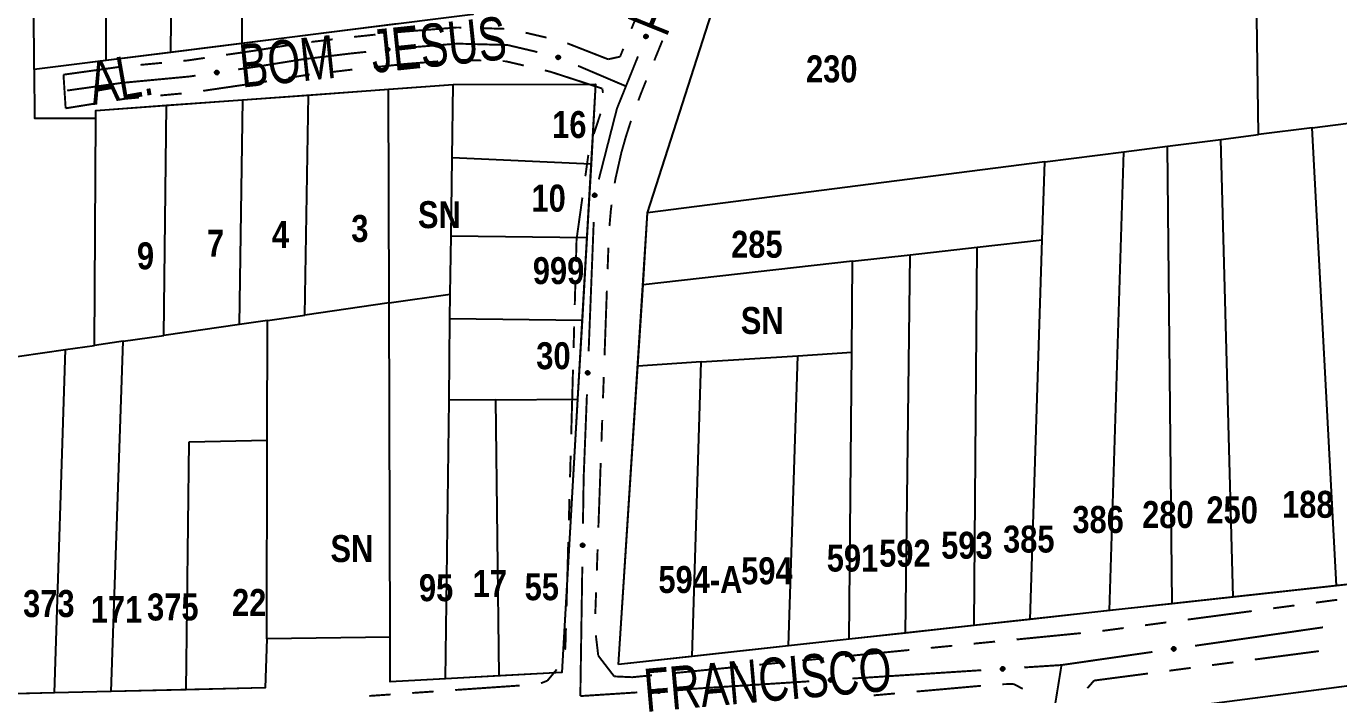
# Model space of a CAD drawing. Extents: x 203591 to 208218, y 4854879 to 4857795.
# Drawn here: x 205036.3 to 205158.1, y 4855700.9 to 4855762.9 of the extents above; entities that cross this region are included whole.
import ezdxf
from ezdxf.enums import TextEntityAlignment as Align

# ---------------------------------------------------------------- set-up
doc = ezdxf.new("R2010")
doc.units = 0
doc.header["$LTSCALE"] = 1.5
doc.header["$MEASUREMENT"] = 0
doc.linetypes.add('PHANTOMX2', pattern=[5, 2.5, -0.5, 0.5, -0.5, 0.5, -0.5])
for name, color, linetype in [('CD-MALHA-LOTES', 40, 'CONTINUOUS'), ('RU-QUADRAS', 210, 'CONTINUOUS'), ('SV-EIXO-RUA-N-PAV', 6, 'CONTINUOUS'), ('SV-RUA-NAO-PAV-S-GUIA-C-GUIA', 7, 'PHANTOMX2'), ('SV-TXT-RUA-N-PAV-S-GUIA-C-GUIA', 7, 'CONTINUOUS'), ('Th_NmrPorta', 7, 'CONTINUOUS')]:
    doc.layers.add(name, color=color, linetype=linetype)
doc.styles.add('ARIAL', font='ARIAL.TTF')
doc.styles.get("Standard").update_dxf_attribs({"font": 'swisscbo.ttf'})

msp = doc.modelspace()

# ---------------------------------------------------------------- linework, layer by layer
at = {"layer": 'CD-MALHA-LOTES', "linetype": 'Continuous', "flags": 128}
for points in [[(205049.71, 4855760.5), (205049.95, 4855784.96)], [(205056.32, 4855761.33), (205056.44, 4855785.28)], [(205043.7, 4855759.75), (205043.78, 4855784.09)], [(205037.03, 4855758.91), (205036.94, 4855776.4)], [(205093.97, 4855745.62), (205101.26, 4855768.38)], [(205150.67, 4855752.87), (205150.49, 4855765.92)], [(205070.73, 4855763.14), (205056.32, 4855761.33)], [(205056.32, 4855761.33), (205049.71, 4855760.5)], [(205043.7, 4855759.75), (205037.03, 4855758.91)], [(205049.71, 4855760.5), (205043.7, 4855759.75)], [(205037.03, 4855758.91), (205037.05, 4855754.41)], [(205062.5, 4855756.54), (205069.91, 4855757.08)], [(205069.91, 4855757.08), (205075.9, 4855757.51)], [(205069.97, 4855737.25), (205069.91, 4855757.08)], [(205075.81, 4855750.71), (205075.9, 4855757.51)], [(205075.9, 4855757.51), (205089.14, 4855757.54)], [(205089.14, 4855757.54), (205088.72, 4855750.13)], [(205049.3, 4855755.59), (205056.39, 4855756.1)], [(205056.09, 4855735.26), (205056.39, 4855756.1)], [(205056.39, 4855756.1), (205062.5, 4855756.54)], [(205062.13, 4855736.12), (205062.5, 4855756.54)], [(205042.74, 4855755.11), (205049.3, 4855755.59)], [(205042.74, 4855754.41), (205042.74, 4855755.11)], [(205049.04, 4855734.24), (205049.3, 4855755.59)], [(205155.66, 4855753.51), (205165.54, 4855754.77)], [(205037.05, 4855754.41), (205042.74, 4855754.41)], [(205042.61, 4855733.32), (205042.74, 4855754.41)], [(205155.66, 4855753.51), (205150.67, 4855752.87)], [(205157.91, 4855711.02), (205155.66, 4855753.51)], [(205142.23, 4855751.79), (205147.18, 4855752.42)], [(205147.18, 4855752.42), (205150.67, 4855752.87)], [(205148.33, 4855709.97), (205147.18, 4855752.42)], [(205130.83, 4855750.33), (205138.18, 4855751.27)], [(205136.85, 4855708.71), (205138.18, 4855751.27)], [(205138.18, 4855751.27), (205142.23, 4855751.79)], [(205142.67, 4855709.35), (205142.23, 4855751.79)], [(205075.72, 4855743.45), (205075.81, 4855750.71)], [(205088.72, 4855750.13), (205075.81, 4855750.71)], [(205088.72, 4855750.13), (205088.32, 4855743.28)], [(205130.83, 4855750.33), (205093.97, 4855745.62)], [(205130.6, 4855743.1), (205130.83, 4855750.33)], [(205093.54, 4855738.93), (205093.97, 4855745.62)], [(205075.65, 4855738.07), (205075.72, 4855743.45)], [(205088.32, 4855743.28), (205075.72, 4855743.45)], [(205088.32, 4855743.28), (205087.88, 4855735.61)], [(205118.33, 4855741.72), (205124.56, 4855742.42)], [(205124.29, 4855707.33), (205124.56, 4855742.42)], [(205124.56, 4855742.42), (205130.6, 4855743.1)], [(205129.49, 4855707.9), (205130.6, 4855743.1)], [(205112.99, 4855741.12), (205093.54, 4855738.93)], [(205112.91, 4855732.68), (205112.99, 4855741.12)], [(205112.99, 4855741.12), (205118.33, 4855741.72)], [(205117.9, 4855706.63), (205118.33, 4855741.72)], [(205093.05, 4855731.4), (205093.54, 4855738.93)], [(205069.97, 4855737.25), (205075.65, 4855738.07)], [(205075.62, 4855735.77), (205075.65, 4855738.07)], [(205069.97, 4855737.25), (205062.13, 4855736.12)], [(205070.07, 4855706.24), (205069.97, 4855737.25)], [(205056.09, 4855735.26), (205049.04, 4855734.24)], [(205058.68, 4855735.63), (205056.09, 4855735.26)], [(205058.66, 4855724.52), (205058.68, 4855735.63)], [(205058.68, 4855735.63), (205062.13, 4855736.12)], [(205075.53, 4855728.22), (205075.62, 4855735.77)], [(205087.88, 4855735.61), (205075.62, 4855735.77)], [(205087.88, 4855735.61), (205087.46, 4855728.34)], [(205045.29, 4855733.7), (205049.04, 4855734.24)], [(205033.5, 4855732.01), (205039.92, 4855732.93)], [(205038.91, 4855701.08), (205039.92, 4855732.93)], [(205039.92, 4855732.93), (205042.61, 4855733.32)], [(205045.29, 4855733.7), (205042.61, 4855733.32)], [(205044.18, 4855701.2), (205045.29, 4855733.7)], [(205107.91, 4855732.35), (205112.91, 4855732.68)], [(205112.68, 4855706.06), (205112.91, 4855732.68)], [(205091.27, 4855703.71), (205093.05, 4855731.4)], [(205098.93, 4855731.78), (205093.05, 4855731.4)], [(205098.09, 4855704.46), (205098.93, 4855731.78)], [(205098.93, 4855731.78), (205107.91, 4855732.35)], [(205107.04, 4855705.44), (205107.91, 4855732.35)], [(205075.2, 4855702.38), (205075.53, 4855728.22)], [(205079.89, 4855728.27), (205075.53, 4855728.22)], [(205079.89, 4855728.27), (205087.46, 4855728.34)], [(205080.19, 4855702.65), (205079.89, 4855728.27)], [(205087.46, 4855728.34), (205086.01, 4855702.96)], [(205051.13, 4855701.37), (205051.42, 4855724.38)], [(205051.42, 4855724.38), (205058.66, 4855724.52)], [(205058.61, 4855706.09), (205058.66, 4855724.52)], [(205167.88, 4855712.11), (205157.91, 4855711.02)], [(205157.91, 4855711.02), (205148.33, 4855709.97)], [(205142.67, 4855709.35), (205136.85, 4855708.71)], [(205148.33, 4855709.97), (205142.67, 4855709.35)], [(205136.85, 4855708.71), (205129.49, 4855707.9)], [(205124.29, 4855707.33), (205117.9, 4855706.63)], [(205129.49, 4855707.9), (205124.29, 4855707.33)], [(205058.61, 4855706.09), (205058.47, 4855701.54)], [(205070.07, 4855706.24), (205058.61, 4855706.09)], [(205070.07, 4855702.11), (205070.07, 4855706.24)], [(205112.68, 4855706.06), (205107.04, 4855705.44)], [(205117.9, 4855706.63), (205112.68, 4855706.06)], [(205107.04, 4855705.44), (205098.09, 4855704.46)], [(205098.09, 4855704.46), (205091.27, 4855703.71)], [(205075.2, 4855702.38), (205070.07, 4855702.11)], [(205080.19, 4855702.65), (205075.2, 4855702.38)], [(205086.01, 4855702.96), (205080.19, 4855702.65)], [(205150.36, 4855700.63), (205161.45, 4855702.07)], [(205038.91, 4855701.08), (205033.06, 4855700.94)], [(205044.18, 4855701.2), (205038.91, 4855701.08)], [(205051.13, 4855701.37), (205044.18, 4855701.2)], [(205058.47, 4855701.54), (205051.13, 4855701.37)]]:
    msp.add_lwpolyline(points, dxfattribs=at)
at = {"layer": 'RU-QUADRAS', "color": 6, "linetype": 'Continuous'}
msp.add_lwpolyline([(205091.27, 4855703.71), (205093.97, 4855745.62), (205101.26, 4855768.38), (205126.9, 4855836.08), (205130.52, 4855852.01), (205131.96, 4855852.01), (205141.81, 4855921.17), (205179.18, 4855927.69), (205187, 4855856), (205186.56, 4855792.35), (205188.16, 4855757.66), (205191.05, 4855757.95), (205194.1, 4855722.1), (205192.36, 4855718.19), (205167.74, 4855715.73), (205167.88, 4855712.11)], close=True, dxfattribs=at)
msp.add_lwpolyline([(204872.91, 4855781.96), (205036.91, 4855798.77), (205036.91, 4855802.3), (205110.06, 4855807.85), (205093.69, 4855765.01), (205077.75, 4855765.3), (205077.75, 4855764.02), (205037.03, 4855758.91), (205037.05, 4855754.41), (205042.74, 4855754.41), (205042.74, 4855755.11), (205075.9, 4855757.51), (205089.14, 4855757.54), (205086.01, 4855702.96), (205070.07, 4855702.11), (205070.07, 4855706.24), (205058.61, 4855706.09), (205058.47, 4855701.54), (205003.68, 4855700.26), (205003.53, 4855702.96), (204927.62, 4855701.12)], dxfattribs=at)
msp.add_lwpolyline([(205069.45, 4855695.5), (205129.66, 4855699.2), (205145.15, 4855541.91), (205151.28, 4855543.1), (205135.64, 4855696.92), (205141.82, 4855699.51), (205193.23, 4855706.21), (205195.67, 4855689.68), (205197.63, 4855689.94), (205240.81, 4855510.03), (205206.49, 4855502.91, 0.0110391911), (205097.95, 4855484.24)], format="xyb", close=True, dxfattribs=at)
at = {"layer": 'SV-EIXO-RUA-N-PAV', "flags": 128}
for points in [[(205093.66111, 4855761.882017), (205093.641344, 4855761.926753), (205093.633503, 4855761.969244), (205093.637164, 4855762.006565), (205093.648998, 4855762.038702), (205093.664808, 4855762.070215), (205093.687758, 4855762.09847), (205093.720176, 4855762.124188), (205093.764913, 4855762.144332), (205093.808969, 4855762.149503), (205093.84575, 4855762.147872), (205093.879971, 4855762.137461), (205093.910327, 4855762.121589), (205093.938889, 4855762.09678), (205093.964631, 4855762.063672), (205093.983797, 4855762.018197), (205093.991198, 4855761.976488), (205093.986709, 4855761.940482), (205093.976025, 4855761.906146), (205093.959499, 4855761.874166), (205093.936811, 4855761.84656), (205093.90343, 4855761.820702), (205093.858296, 4855761.80238), (205093.81678, 4855761.794523), (205093.780721, 4855761.798505), (205093.747153, 4855761.809785), (205093.715352, 4855761.825258), (205093.685989, 4855761.847145), (205093.66111, 4855761.882017)], [(205069.676464, 4855760.849959), (205069.7067, 4855760.888402), (205069.740546, 4855760.915259), (205069.775224, 4855760.929534), (205069.809156, 4855760.934158), (205069.844404, 4855760.934979), (205069.880123, 4855760.927966), (205069.918043, 4855760.911401), (205069.95682, 4855760.881341), (205069.982053, 4855760.84486), (205069.997867, 4855760.811612), (205070.004726, 4855760.776507), (205070.00495, 4855760.742252), (205069.996438, 4855760.70539), (205069.979276, 4855760.667125), (205069.948106, 4855760.628866), (205069.914743, 4855760.602763), (205069.880839, 4855760.589837), (205069.845503, 4855760.583165), (205069.809508, 4855760.582758), (205069.774485, 4855760.589844), (205069.73599, 4855760.607193), (205069.698635, 4855760.638458), (205069.672221, 4855760.671436), (205069.658822, 4855760.70515), (205069.653037, 4855760.740087), (205069.651783, 4855760.775429), (205069.657338, 4855760.811629), (205069.676464, 4855760.849959)], [(205085.575909, 4855760.19454), (205085.621015, 4855760.213447), (205085.663647, 4855760.220473), (205085.700892, 4855760.216098), (205085.732796, 4855760.203651), (205085.764001, 4855760.18724), (205085.791812, 4855760.163754), (205085.816904, 4855760.13085), (205085.836188, 4855760.085735), (205085.840515, 4855760.041589), (205085.83818, 4855760.004845), (205085.827116, 4855759.97083), (205085.810666, 4855759.940784), (205085.785314, 4855759.912702), (205085.75172, 4855759.887598), (205085.705887, 4855759.869306), (205085.664043, 4855759.862705), (205085.62813, 4855759.867882), (205085.594004, 4855759.879221), (205085.562347, 4855759.896357), (205085.53518, 4855759.919569), (205085.509966, 4855759.953438), (205085.492511, 4855759.998916), (205085.48545, 4855760.040574), (205085.490122, 4855760.076551), (205085.502042, 4855760.109896), (205085.518121, 4855760.141395), (205085.540566, 4855760.170334), (205085.575909, 4855760.19454)], [(205053.817704, 4855758.72095), (205053.846352, 4855758.76059), (205053.879079, 4855758.7888), (205053.913148, 4855758.804473), (205053.946864, 4855758.810472), (205053.982049, 4855758.812724), (205054.018024, 4855758.807169), (205054.056586, 4855758.792159), (205054.096552, 4855758.7637), (205054.123247, 4855758.728274), (205054.140399, 4855758.695696), (205054.148679, 4855758.660898), (205054.150295, 4855758.626681), (205054.143288, 4855758.589504), (205054.127695, 4855758.550573), (205054.098106, 4855758.511078), (205054.065831, 4855758.483642), (205054.03248, 4855758.469348), (205053.997445, 4855758.461245), (205053.961496, 4855758.459376), (205053.926214, 4855758.465033), (205053.887045, 4855758.480804), (205053.848451, 4855758.510525), (205053.820719, 4855758.542403), (205053.805961, 4855758.575544), (205053.79876, 4855758.610216), (205053.796072, 4855758.645479), (205053.800151, 4855758.681874), (205053.817704, 4855758.72095)], [(205088.917702, 4855747.138138), (205088.892191, 4855747.179865), (205088.878798, 4855747.220945), (205088.877489, 4855747.258423), (205088.884968, 4855747.291842), (205088.89647, 4855747.32517), (205088.915479, 4855747.356213), (205088.94421, 4855747.385994), (205088.985889, 4855747.411879), (205089.028873, 4855747.422833), (205089.065547, 4855747.426083), (205089.100844, 4855747.420291), (205089.133033, 4855747.408575), (205089.164626, 4855747.387762), (205089.194522, 4855747.358351), (205089.219536, 4855747.315812), (205089.23239, 4855747.275448), (205089.232704, 4855747.239165), (205089.226657, 4855747.203717), (205089.214506, 4855747.169832), (205089.19567, 4855747.139467), (205089.166004, 4855747.10942), (205089.123691, 4855747.085287), (205089.083579, 4855747.072007), (205089.04731, 4855747.071184), (205089.012545, 4855747.077923), (205088.978977, 4855747.089053), (205088.946976, 4855747.106863), (205088.917702, 4855747.138138)], [(205088.295739, 4855730.630891), (205088.262036, 4855730.666333), (205088.240319, 4855730.703686), (205088.231172, 4855730.740054), (205088.231469, 4855730.774299), (205088.235719, 4855730.809299), (205088.247788, 4855730.843641), (205088.269628, 4855730.878789), (205088.304944, 4855730.912847), (205088.344671, 4855730.93258), (205088.379846, 4855730.943455), (205088.415572, 4855730.945201), (205088.449504, 4855730.940503), (205088.484762, 4855730.926786), (205088.520165, 4855730.904306), (205088.553552, 4855730.867965), (205088.574592, 4855730.831199), (205088.582516, 4855730.79579), (205088.584044, 4855730.759862), (205088.579277, 4855730.724182), (205088.567234, 4855730.690539), (205088.544537, 4855730.654935), (205088.508231, 4855730.622457), (205088.471801, 4855730.601053), (205088.436513, 4855730.592635), (205088.401108, 4855730.591927), (205088.365951, 4855730.595762), (205088.330925, 4855730.606458), (205088.295739, 4855730.630891)], [(205087.821507, 4855714.636385), (205087.786961, 4855714.671006), (205087.764351, 4855714.707826), (205087.754331, 4855714.743963), (205087.753804, 4855714.778205), (205087.75721, 4855714.813297), (205087.76845, 4855714.84792), (205087.789437, 4855714.883583), (205087.823924, 4855714.918481), (205087.863165, 4855714.939164), (205087.898068, 4855714.950883), (205087.933742, 4855714.953488), (205087.967776, 4855714.949608), (205088.003354, 4855714.936743), (205088.039288, 4855714.915122), (205088.07354, 4855714.879595), (205088.095459, 4855714.843346), (205088.104232, 4855714.808138), (205088.106624, 4855714.772257), (205088.102718, 4855714.736473), (205088.091488, 4855714.70255), (205088.069654, 4855714.666409), (205088.034141, 4855714.633068), (205087.998236, 4855714.610793), (205087.963161, 4855714.601528), (205087.927783, 4855714.599968), (205087.892544, 4855714.602956), (205087.857271, 4855714.612806), (205087.821507, 4855714.636385)], [(205142.652663, 4855705.25049), (205142.681401, 4855705.290065), (205142.714192, 4855705.318201), (205142.748296, 4855705.333796), (205142.782026, 4855705.339719), (205142.817216, 4855705.341892), (205142.853178, 4855705.336255), (205142.891706, 4855705.321157), (205142.931607, 4855705.292607), (205142.958222, 4855705.257121), (205142.9753, 4855705.224504), (205142.983501, 4855705.189688), (205142.985039, 4855705.155467), (205142.977948, 4855705.118306), (205142.962267, 4855705.079411), (205142.932588, 4855705.039983), (205142.900251, 4855705.01262), (205142.866868, 4855704.998402), (205142.831814, 4855704.990379), (205142.795862, 4855704.988591), (205142.760593, 4855704.994328), (205142.72146, 4855705.010187), (205142.682933, 4855705.039996), (205142.655273, 4855705.071936), (205142.64059, 4855705.105111), (205142.633468, 4855705.1398), (205142.63086, 4855705.175068), (205142.635021, 4855705.211454), (205142.652663, 4855705.25049)], [(205126.779146, 4855703.408563), (205126.810909, 4855703.445754), (205126.845812, 4855703.471222), (205126.881038, 4855703.484085), (205126.915129, 4855703.487335), (205126.950381, 4855703.486732), (205126.985788, 4855703.478283), (205127.023009, 4855703.4602), (205127.06054, 4855703.428599), (205127.08428, 4855703.391129), (205127.098738, 4855703.357269), (205127.104174, 4855703.321916), (205127.103014, 4855703.28768), (205127.093021, 4855703.251191), (205127.074328, 4855703.213651), (205127.041639, 4855703.176681), (205127.007249, 4855703.151947), (205126.97285, 4855703.1404), (205126.937274, 4855703.13516), (205126.901292, 4855703.136207), (205126.866584, 4855703.144702), (205126.82882, 4855703.163591), (205126.792758, 4855703.196339), (205126.767698, 4855703.230357), (205126.755671, 4855703.264584), (205126.751301, 4855703.299726), (205126.751476, 4855703.33509), (205126.758487, 4855703.371036), (205126.779146, 4855703.408563)], [(205110.812296, 4855702.379135), (205110.844059, 4855702.416326), (205110.878963, 4855702.441794), (205110.914188, 4855702.454657), (205110.94828, 4855702.457907), (205110.983532, 4855702.457304), (205111.018939, 4855702.448855), (205111.056159, 4855702.430772), (205111.09369, 4855702.399171), (205111.11743, 4855702.361701), (205111.131889, 4855702.327841), (205111.137325, 4855702.292487), (205111.136165, 4855702.258252), (205111.126172, 4855702.221763), (205111.107478, 4855702.184223), (205111.074789, 4855702.147253), (205111.040399, 4855702.122519), (205111.006001, 4855702.110972), (205110.970425, 4855702.105732), (205110.934443, 4855702.106779), (205110.899734, 4855702.115274), (205110.861971, 4855702.134163), (205110.825909, 4855702.166911), (205110.800848, 4855702.200929), (205110.788821, 4855702.235156), (205110.784451, 4855702.270298), (205110.784626, 4855702.305662), (205110.791638, 4855702.341608), (205110.812296, 4855702.379135)], [(205094.845447, 4855701.349707), (205094.87721, 4855701.386898), (205094.912114, 4855701.412366), (205094.947339, 4855701.425229), (205094.981431, 4855701.428479), (205095.016682, 4855701.427876), (205095.052089, 4855701.419427), (205095.08931, 4855701.401344), (205095.126841, 4855701.369743), (205095.150581, 4855701.332273), (205095.165039, 4855701.298413), (205095.170475, 4855701.263059), (205095.169316, 4855701.228824), (205095.159323, 4855701.192335), (205095.140629, 4855701.154795), (205095.10794, 4855701.117825), (205095.07355, 4855701.093091), (205095.039152, 4855701.081544), (205095.003575, 4855701.076304), (205094.967593, 4855701.077351), (205094.932885, 4855701.085846), (205094.895121, 4855701.104735), (205094.85906, 4855701.137483), (205094.833999, 4855701.171501), (205094.821972, 4855701.205728), (205094.817602, 4855701.24087), (205094.817777, 4855701.276234), (205094.824789, 4855701.31218), (205094.845447, 4855701.349707)]]:
    msp.add_lwpolyline(points, close=True, dxfattribs=at)
for points in [[(205093.633503, 4855761.969244), (205093.664808, 4855762.070215)], [(205093.63677, 4855761.950956), (205093.673886, 4855762.075764)], [(205093.641344, 4855761.926753), (205093.687758, 4855762.09847)], [(205093.651333, 4855761.906823), (205093.701591, 4855762.104313)], [(205093.66111, 4855761.882017), (205093.720176, 4855762.124188)], [(205093.675532, 4855761.864688), (205093.742971, 4855762.130288)], [(205093.685989, 4855761.847145), (205093.764913, 4855762.144332)], [(205093.702572, 4855761.840535), (205093.784817, 4855762.142831)], [(205093.715352, 4855761.825258), (205093.808969, 4855762.149503)], [(205093.731654, 4855761.821444), (205093.823844, 4855762.144741)], [(205093.747153, 4855761.809785), (205093.84575, 4855762.147872)], [(205093.765309, 4855761.806393), (205093.864626, 4855762.140058)], [(205093.780721, 4855761.798505), (205093.879971, 4855762.137461)], [(205093.800762, 4855761.799445), (205093.894485, 4855762.126539)], [(205093.81678, 4855761.794523), (205093.910327, 4855762.121589)], [(205093.839279, 4855761.800089), (205093.923811, 4855762.104406)], [(205093.858296, 4855761.80238), (205093.938889, 4855762.09678)], [(205093.880881, 4855761.815674), (205093.951095, 4855762.077211)], [(205093.90343, 4855761.820702), (205093.964631, 4855762.063672)], [(205093.919975, 4855761.839628), (205093.971742, 4855762.033567)], [(205093.936811, 4855761.84656), (205093.983797, 4855762.018197)], [(205093.949189, 4855761.864626), (205093.98555, 4855761.99121)], [(205093.959499, 4855761.874166), (205093.991198, 4855761.976488)], [(205069.651783, 4855760.775429), (205069.982053, 4855760.84486)], [(205069.653037, 4855760.740087), (205069.997867, 4855760.811612)], [(205069.656062, 4855760.759244), (205069.984826, 4855760.829489)], [(205069.657338, 4855760.811629), (205069.95682, 4855760.881341)], [(205069.658558, 4855760.722461), (205069.999821, 4855760.791277)], [(205069.658822, 4855760.70515), (205070.004726, 4855760.776507)], [(205069.65928, 4855760.793883), (205069.964832, 4855760.86306)], [(205069.667925, 4855760.829093), (205069.934123, 4855760.894132)], [(205069.669054, 4855760.687891), (205070.001889, 4855760.758565)], [(205069.672221, 4855760.671436), (205070.00495, 4855760.742252)], [(205069.676464, 4855760.849959), (205069.918043, 4855760.911401)], [(205069.687691, 4855760.654178), (205069.9961, 4855760.722283)], [(205069.693785, 4855760.87023), (205069.891772, 4855760.918491)], [(205069.698635, 4855760.638458), (205069.996438, 4855760.70539)], [(205069.7067, 4855760.888402), (205069.880123, 4855760.927966)], [(205069.720971, 4855760.624749), (205069.984883, 4855760.68543)], [(205069.725928, 4855760.903795), (205069.853563, 4855760.929566)], [(205069.73599, 4855760.607193), (205069.979276, 4855760.667125)], [(205069.740546, 4855760.915259), (205069.844404, 4855760.934979)], [(205069.760465, 4855760.601461), (205069.956024, 4855760.646722)], [(205069.774485, 4855760.589844), (205069.948106, 4855760.628866)], [(205069.796246, 4855760.587387), (205069.925095, 4855760.614657)], [(205069.809508, 4855760.582758), (205069.914743, 4855760.602763)], [(205085.48545, 4855760.040574), (205085.810666, 4855759.940784)], [(205085.490122, 4855760.076551), (205085.827116, 4855759.97083)], [(205085.490585, 4855760.017973), (205085.793228, 4855759.927631)], [(205085.490678, 4855760.056495), (205085.815918, 4855759.956528)], [(205085.492511, 4855759.998916), (205085.785314, 4855759.912702)], [(205085.498303, 4855760.091808), (205085.830006, 4855759.986123)], [(205085.502042, 4855760.109896), (205085.83818, 4855760.004845)], [(205085.50537, 4855759.97608), (205085.765516, 4855759.900872)], [(205085.509966, 4855759.953438), (205085.75172, 4855759.887598)], [(205085.513996, 4855760.125169), (205085.835469, 4855760.026807)], [(205085.518121, 4855760.141395), (205085.840515, 4855760.041589)], [(205085.528572, 4855759.936535), (205085.721484, 4855759.881065)], [(205085.53364, 4855760.153881), (205085.834307, 4855760.065864)], [(205085.53518, 4855759.919569), (205085.705887, 4855759.869306)], [(205085.540566, 4855760.170334), (205085.836188, 4855760.085735)], [(205085.553006, 4855759.906847), (205085.67887, 4855759.868069)], [(205085.558306, 4855760.180453), (205085.822567, 4855760.107943)], [(205085.562347, 4855759.896357), (205085.664043, 4855759.862705)], [(205085.575909, 4855760.19454), (205085.816904, 4855760.13085)], [(205085.600897, 4855760.203841), (205085.797389, 4855760.149812)], [(205085.621015, 4855760.213447), (205085.791812, 4855760.163754)], [(205085.6453, 4855760.217557), (205085.769375, 4855760.178059)], [(205085.663647, 4855760.220473), (205085.764001, 4855760.18724)], [(205053.796072, 4855758.645479), (205054.123247, 4855758.728274)], [(205053.79876, 4855758.610216), (205054.140399, 4855758.695696)], [(205053.800151, 4855758.681874), (205054.096552, 4855758.7637)], [(205053.801005, 4855758.629481), (205054.126643, 4855758.713028)], [(205053.802812, 4855758.664222), (205054.1053, 4855758.745759)], [(205053.804993, 4855758.59283), (205054.143178, 4855758.675457)], [(205053.805961, 4855758.575544), (205054.148679, 4855758.660898)], [(205053.81002, 4855758.699755), (205054.073355, 4855758.775557)], [(205053.816885, 4855758.558715), (205054.146574, 4855758.642856)], [(205053.817704, 4855758.72095), (205054.056586, 4855758.792159)], [(205053.820719, 4855758.542403), (205054.150295, 4855758.626681)], [(205053.834186, 4855758.741908), (205054.030049, 4855758.798175)], [(205053.836877, 4855758.525787), (205054.142264, 4855758.606369)], [(205053.846352, 4855758.76059), (205054.018024, 4855758.807169)], [(205053.848451, 4855758.510525), (205054.143288, 4855758.589504)], [(205053.864939, 4855758.776752), (205053.99142, 4855758.807688)], [(205053.871326, 4855758.497734), (205054.132554, 4855758.569091)], [(205053.879079, 4855758.7888), (205053.982049, 4855758.812724)], [(205053.887045, 4855758.480804), (205054.127695, 4855758.550573)], [(205053.911734, 4855758.476071), (205054.105292, 4855758.529242)], [(205053.926214, 4855758.465033), (205054.098106, 4855758.511078)], [(205053.948057, 4855758.463463), (205054.075691, 4855758.495946)], [(205053.961496, 4855758.459376), (205054.065831, 4855758.483642)], [(205088.878798, 4855747.220945), (205088.89647, 4855747.32517)], [(205088.884455, 4855747.20325), (205088.904733, 4855747.331871)], [(205088.892191, 4855747.179865), (205088.915479, 4855747.356213)], [(205088.90473, 4855747.161432), (205088.928417, 4855747.363835)], [(205088.917702, 4855747.138138), (205088.94421, 4855747.385994)], [(205088.93429, 4855747.122869), (205088.965997, 4855747.395056)], [(205088.946976, 4855747.106863), (205088.985889, 4855747.411879)], [(205088.964287, 4855747.102505), (205089.005816, 4855747.413025)], [(205088.978977, 4855747.089053), (205089.028873, 4855747.422833)], [(205088.99564, 4855747.087429), (205089.044248, 4855747.420082)], [(205089.012545, 4855747.077923), (205089.065547, 4855747.426083)], [(205089.03099, 4855747.076963), (205089.08529, 4855747.420835)], [(205089.04731, 4855747.071184), (205089.100844, 4855747.420291)], [(205089.067051, 4855747.074767), (205089.116675, 4855747.411385)], [(205089.083579, 4855747.072007), (205089.133033, 4855747.408575)], [(205089.105144, 4855747.080501), (205089.148672, 4855747.393326)], [(205089.123691, 4855747.085287), (205089.164626, 4855747.387762)], [(205089.144319, 4855747.101453), (205089.179314, 4855747.369981)], [(205089.166004, 4855747.10942), (205089.194522, 4855747.358351)], [(205089.179899, 4855747.130369), (205089.205553, 4855747.329451)], [(205089.19567, 4855747.139467), (205089.219536, 4855747.315812)], [(205089.20555, 4855747.159012), (205089.224845, 4855747.289293)], [(205089.214506, 4855747.169832), (205089.23239, 4855747.275448)], [(205088.240319, 4855730.703686), (205088.235719, 4855730.809299)], [(205088.249564, 4855730.687573), (205088.242391, 4855730.817586)], [(205088.262036, 4855730.666333), (205088.247788, 4855730.843641)], [(205088.278165, 4855730.650942), (205088.258838, 4855730.853809)], [(205088.295739, 4855730.630891), (205088.269628, 4855730.878789)], [(205088.315162, 4855730.619444), (205088.289027, 4855730.892222)], [(205088.330925, 4855730.606458), (205088.304944, 4855730.912847)], [(205088.348765, 4855730.605831), (205088.324187, 4855730.91815)], [(205088.365951, 4855730.595762), (205088.344671, 4855730.93258)], [(205088.382584, 4855730.597672), (205088.360281, 4855730.933117)], [(205088.401108, 4855730.591927), (205088.379846, 4855730.943455)], [(205088.419344, 4855730.59486), (205088.400251, 4855730.942468)], [(205088.436513, 4855730.592635), (205088.415572, 4855730.945201)], [(205088.455062, 4855730.600282), (205088.432921, 4855730.939817)], [(205088.471801, 4855730.601053), (205088.449504, 4855730.940503)], [(205088.491103, 4855730.613885), (205088.467995, 4855730.928877)], [(205088.508231, 4855730.622457), (205088.484762, 4855730.926786)], [(205088.525006, 4855730.642593), (205088.502855, 4855730.912484)], [(205088.544537, 4855730.654935), (205088.520165, 4855730.904306)], [(205088.553725, 4855730.678333), (205088.537017, 4855730.878365)], [(205088.567234, 4855730.690539), (205088.553552, 4855730.867965)], [(205088.572791, 4855730.711722), (205088.564308, 4855730.843152)], [(205088.579277, 4855730.724182), (205088.574592, 4855730.831199)], [(205087.764351, 4855714.707826), (205087.75721, 4855714.813297)], [(205087.773982, 4855714.69194), (205087.763682, 4855714.821742)], [(205087.786961, 4855714.671006), (205087.76845, 4855714.84792)], [(205087.803456, 4855714.656008), (205087.779252, 4855714.858351)], [(205087.821507, 4855714.636385), (205087.789437, 4855714.883583)], [(205087.8412, 4855714.625409), (205087.808508, 4855714.89748)], [(205087.857271, 4855714.612806), (205087.823924, 4855714.918481)], [(205087.875121, 4855714.612609), (205087.843034, 4855714.924246)], [(205087.892544, 4855714.602956), (205087.863165, 4855714.939164)], [(205087.909126, 4855714.605266), (205087.878757, 4855714.940077)], [(205087.927783, 4855714.599968), (205087.898068, 4855714.950883)], [(205087.945943, 4855714.603339), (205087.91849, 4855714.950387)], [(205087.963161, 4855714.601528), (205087.933742, 4855714.953488)], [(205087.981521, 4855714.609619), (205087.951214, 4855714.948523)], [(205087.998236, 4855714.610793), (205087.967776, 4855714.949608)], [(205088.017223, 4855714.624085), (205087.986542, 4855714.938431)], [(205088.034141, 4855714.633068), (205088.003354, 4855714.936743)], [(205088.050426, 4855714.653601), (205088.021786, 4855714.922881)], [(205088.069654, 4855714.666409), (205088.039288, 4855714.915122)], [(205088.078276, 4855714.690022), (205088.05676, 4855714.889594)], [(205088.091488, 4855714.70255), (205088.07354, 4855714.879595)], [(205088.096534, 4855714.723861), (205088.08489, 4855714.855048)], [(205088.102718, 4855714.736473), (205088.095459, 4855714.843346)], [(205142.63086, 4855705.175068), (205142.958222, 4855705.257121)], [(205142.633468, 4855705.1398), (205142.9753, 4855705.224504)], [(205142.635021, 4855705.211454), (205142.931607, 4855705.292607)], [(205142.635756, 4855705.159059), (205142.961583, 4855705.241868)], [(205142.637642, 4855705.193796), (205142.940315, 4855705.274647)], [(205142.639662, 4855705.122399), (205142.978033, 4855705.204259)], [(205142.64059, 4855705.105111), (205142.983501, 4855705.189688)], [(205142.644931, 4855705.229312), (205142.908437, 4855705.304517)], [(205142.651476, 4855705.088258), (205142.981355, 4855705.171651)], [(205142.652663, 4855705.25049), (205142.891706, 4855705.321157)], [(205142.655273, 4855705.071936), (205142.985039, 4855705.155467)], [(205142.669192, 4855705.271411), (205142.865182, 4855705.327234)], [(205142.671394, 4855705.055284), (205142.976962, 4855705.135173)], [(205142.681401, 4855705.290065), (205142.853178, 4855705.336255)], [(205142.682933, 4855705.039996), (205142.977948, 4855705.118306)], [(205142.700024, 4855705.306185), (205142.826576, 4855705.336834)], [(205142.705778, 4855705.027153), (205142.967168, 4855705.097917)], [(205142.714192, 4855705.318201), (205142.817216, 4855705.341892)], [(205142.72146, 4855705.010187), (205142.962267, 4855705.079411)], [(205142.746137, 4855705.005398), (205142.939815, 4855705.058131)], [(205142.760593, 4855704.994328), (205142.932588, 4855705.039983)], [(205142.782432, 4855704.992708), (205142.910139, 4855705.024902)], [(205142.795862, 4855704.988591), (205142.900251, 4855705.01262)], [(205126.751301, 4855703.299726), (205127.098738, 4855703.357269)], [(205126.751476, 4855703.33509), (205127.08428, 4855703.391129)], [(205126.755097, 4855703.318745), (205127.08643, 4855703.375658)], [(205126.755671, 4855703.264584), (205127.104174, 4855703.321916)], [(205126.756106, 4855703.281892), (205127.099869, 4855703.336872)], [(205126.758487, 4855703.371036), (205127.06054, 4855703.428599)], [(205126.759711, 4855703.353227), (205127.067807, 4855703.410009)], [(205126.765197, 4855703.246926), (205127.100615, 4855703.304103)], [(205126.767698, 4855703.230357), (205127.103014, 4855703.28768)], [(205126.769771, 4855703.388059), (205127.038378, 4855703.442295)], [(205126.779146, 4855703.408563), (205127.023009, 4855703.4602)], [(205126.782458, 4855703.212488), (205127.093365, 4855703.268084)], [(205126.792758, 4855703.196339), (205127.093021, 4855703.251191)], [(205126.79727, 4855703.428118), (205126.997045, 4855703.468345)], [(205126.810909, 4855703.445754), (205126.985788, 4855703.478283)], [(205126.830743, 4855703.460358), (205126.959314, 4855703.480953)], [(205126.845812, 4855703.471222), (205126.950381, 4855703.486732)], [(205110.784451, 4855702.270298), (205111.131889, 4855702.327841)], [(205110.784626, 4855702.305662), (205111.11743, 4855702.361701)], [(205110.788248, 4855702.289317), (205111.119581, 4855702.34623)], [(205110.788821, 4855702.235156), (205111.137325, 4855702.292487)], [(205110.789257, 4855702.252464), (205111.13302, 4855702.307443)], [(205110.791638, 4855702.341608), (205111.09369, 4855702.399171)], [(205110.792861, 4855702.323798), (205111.100958, 4855702.380581)], [(205110.798348, 4855702.217498), (205111.133765, 4855702.274675)], [(205110.800848, 4855702.200929), (205111.136165, 4855702.258252)], [(205110.802922, 4855702.358631), (205111.071529, 4855702.412867)], [(205110.812296, 4855702.379135), (205111.056159, 4855702.430772)], [(205110.815609, 4855702.18306), (205111.126516, 4855702.238656)], [(205110.825909, 4855702.166911), (205111.126172, 4855702.221763)], [(205110.830421, 4855702.39869), (205111.030196, 4855702.438917)], [(205110.844059, 4855702.416326), (205111.018939, 4855702.448855)], [(205110.847673, 4855702.152311), (205111.11382, 4855702.202287)], [(205110.861971, 4855702.134163), (205111.107478, 4855702.184223)], [(205110.863894, 4855702.43093), (205110.992465, 4855702.451525)], [(205110.878963, 4855702.441794), (205110.983532, 4855702.457304)], [(205110.886195, 4855702.127447), (205111.083422, 4855702.164776)], [(205110.899734, 4855702.115274), (205111.074789, 4855702.147253)], [(205110.921378, 4855702.11194), (205111.051223, 4855702.133985)], [(205110.934443, 4855702.106779), (205111.040399, 4855702.122519)], [(205126.814522, 4855703.181739), (205127.080669, 4855703.231715)], [(205126.82882, 4855703.163591), (205127.074328, 4855703.213651)], [(205126.853044, 4855703.156875), (205127.050271, 4855703.194204)], [(205126.866584, 4855703.144702), (205127.041639, 4855703.176681)], [(205126.888228, 4855703.141368), (205127.018073, 4855703.163413)], [(205126.901292, 4855703.136207), (205127.007249, 4855703.151947)], [(205094.817602, 4855701.24087), (205095.165039, 4855701.298413)], [(205094.817777, 4855701.276234), (205095.150581, 4855701.332273)], [(205094.821398, 4855701.259889), (205095.152731, 4855701.316802)], [(205094.821972, 4855701.205728), (205095.170475, 4855701.263059)], [(205094.822407, 4855701.223036), (205095.166171, 4855701.278015)], [(205094.824789, 4855701.31218), (205095.126841, 4855701.369743)], [(205094.826012, 4855701.29437), (205095.134108, 4855701.351153)], [(205094.831498, 4855701.18807), (205095.166916, 4855701.245247)], [(205094.833999, 4855701.171501), (205095.169316, 4855701.228824)], [(205094.836073, 4855701.329203), (205095.10468, 4855701.383439)], [(205094.845447, 4855701.349707), (205095.08931, 4855701.401344)], [(205094.84876, 4855701.153632), (205095.159667, 4855701.209228)], [(205094.85906, 4855701.137483), (205095.159323, 4855701.192335)], [(205094.863572, 4855701.369262), (205095.063347, 4855701.409489)], [(205094.87721, 4855701.386898), (205095.052089, 4855701.419427)], [(205094.880824, 4855701.122883), (205095.146971, 4855701.172859)], [(205094.895121, 4855701.104735), (205095.140629, 4855701.154795)], [(205094.897044, 4855701.401502), (205095.025615, 4855701.422097)], [(205094.912114, 4855701.412366), (205095.016682, 4855701.427876)], [(205094.919345, 4855701.098019), (205095.116573, 4855701.135347)], [(205094.932885, 4855701.085846), (205095.10794, 4855701.117825)], [(205094.954529, 4855701.082512), (205095.084374, 4855701.104557)], [(205094.967593, 4855701.077351), (205095.07355, 4855701.093091)]]:
    msp.add_lwpolyline(points, dxfattribs=at)
at = {"layer": 'SV-EIXO-RUA-N-PAV', "const_width": 0.18, "flags": 128}
for points in [[(205066.26, 4855760.38), (205067.841837, 4855760.546344)], [(205071.821124, 4855760.951441), (205075.808535, 4855761.268533)], [(205075.808535, 4855761.268533), (205076.33, 4855761.31)], [(205076.33, 4855761.31), (205080.805133, 4855761.184616)], [(205080.805133, 4855761.184616), (205080.97, 4855761.18)], [(205080.97, 4855761.18), (205083.729543, 4855760.529974)], [(205057.78, 4855759.19), (205061.882675, 4855759.848824)], [(205061.882675, 4855759.848824), (205061.89, 4855759.85)], [(205061.89, 4855759.85), (205065.853538, 4855760.330704)], [(205065.853538, 4855760.330704), (205066.26, 4855760.38)], [(205087.50501, 4855759.253237), (205091.185105, 4855757.685788)], [(205091.12, 4855755.29), (205093.068598, 4855760.119358)], [(205045.17, 4855757.67), (205051.004862, 4855758.219932)], [(205051.004862, 4855758.219932), (205051.43, 4855758.26)], [(205051.43, 4855758.26), (205051.99693, 4855758.343031)], [(205055.954709, 4855758.922674), (205056.944153, 4855759.067585)], [(205056.944153, 4855759.067585), (205057.78, 4855759.19)], [(205040.08, 4855756.96), (205045.032055, 4855757.650759)], [(205045.032055, 4855757.650759), (205045.17, 4855757.67)], [(205091.185105, 4855757.685788), (205091.95, 4855757.36)], [(205089.434132, 4855748.710204), (205090.92334, 4855754.522454)], [(205090.92334, 4855754.522454), (205091.12, 4855755.29)], [(205088.49004, 4855732.768584), (205088.961971, 4855744.7593)], [(205088.03, 4855721.08), (205088.332729, 4855728.771678)], [(205087.964306, 4855716.778135), (205088.025383, 4855720.777668)], [(205088.025383, 4855720.777668), (205088.03, 4855721.08)], [(205087.72, 4855700.78), (205087.90323, 4855712.778601)], [(205144.79012, 4855705.447368), (205156.667369, 4855707.159368)], [(205132.39, 4855703.66), (205140.831037, 4855704.876701)], [(205112.958618, 4855702.407205), (205124.933755, 4855703.179276)], [(205128.925467, 4855703.436633), (205131.919251, 4855703.629651)], [(205132.39, 4855703.66), (205131.750706, 4855699.711418)], [(205131.919251, 4855703.629651), (205132.39, 4855703.66)], [(205096.991769, 4855701.377777), (205108.966906, 4855702.149848)], [(205087.72, 4855700.78), (205093.000056, 4855701.12042)]]:
    msp.add_lwpolyline(points, dxfattribs=at)
at = {"layer": 'SV-RUA-NAO-PAV-S-GUIA-C-GUIA', "const_width": 0.18, "flags": 128}
for points in [[(205093.220725, 4855764.535676), (205092.464843, 4855762.684016)], [(205064.729331, 4855761.706473), (205062.74362, 4855761.467827)], [(205068.704751, 4855762.148494), (205066.715999, 4855761.936674)], [(205071.16, 4855762.41), (205070.693502, 4855762.360314)], [(205071.689257, 4855762.451266), (205071.16, 4855762.41)], [(205076.29, 4855762.81), (205071.689257, 4855762.451266)], [(205076.675134, 4855762.798932), (205076.29, 4855762.81)], [(205080.673482, 4855762.683987), (205078.674308, 4855762.741459)], [(205084.580807, 4855761.869236), (205082.633449, 4855762.325086)], [(205057.56, 4855760.67), (205054.834216, 4855760.27258)], [(205057.802215, 4855760.709389), (205057.56, 4855760.67)], [(205060.763316, 4855761.190927), (205057.802215, 4855760.709389)], [(205090.3, 4855759.86), (205086.506486, 4855761.343646)], [(205091.708962, 4855760.832357), (205091.41, 4855760.1)], [(205094.58557, 4855759.745854), (205095.340366, 4855761.597956)], [(205048.882637, 4855759.526521), (205046.891489, 4855759.338556)], [(205051.25, 4855759.75), (205050.873784, 4855759.714485)], [(205051.865603, 4855759.839755), (205051.25, 4855759.75)], [(205052.855141, 4855759.98403), (205051.865603, 4855759.839755)], [(205068.551754, 4855759.114906), (205070.540612, 4855759.325726)], [(205070.540612, 4855759.325726), (205071.43, 4855759.42)], [(205071.43, 4855759.42), (205074.525996, 4855759.664422)], [(205076.520193, 4855759.805562), (205078.519321, 4855759.746496)], [(205080.518448, 4855759.687429), (205080.77, 4855759.68)], [(205080.77, 4855759.68), (205082.472453, 4855759.282077)], [(205091.205748, 4855760.055837), (205090.3, 4855759.86)], [(205091.41, 4855760.1), (205091.205748, 4855760.055837)], [(205039.948316, 4855758.45891), (205039.74, 4855758.43)], [(205039.74, 4855758.43), (205039.931914, 4855755.436145)], [(205044.900848, 4855759.146239), (205039.948316, 4855758.45891)], [(205060.613977, 4855758.130202), (205061.601206, 4855758.289511)], [(205061.601206, 4855758.289511), (205062.1, 4855758.37)], [(205062.1, 4855758.37), (205062.591224, 4855758.428992)], [(205064.576956, 4855758.667464), (205065.569822, 4855758.7867)], [(205065.569822, 4855758.7867), (205066.43, 4855758.89)], [(205066.43, 4855758.89), (205066.562897, 4855758.904087)], [(205084.419962, 4855758.826876), (205084.92, 4855758.71)], [(205084.92, 4855758.71), (205089.187577, 4855757.325683)], [(205052.704408, 4855756.931957), (205057.651497, 4855757.657428)], [(205057.651497, 4855757.657428), (205058.01, 4855757.71)], [(205058.01, 4855757.71), (205058.639519, 4855757.811585)], [(205089.187577, 4855757.325683), (205089.76, 4855757.14)], [(205089.76, 4855757.14), (205089.824421, 4855756.747032)], [(205093.103091, 4855756.030899), (205093.435704, 4855756.90486)], [(205093.435704, 4855756.90486), (205093.831381, 4855757.893506)], [(205039.94, 4855755.31), (205042.777012, 4855755.767075)], [(205044.75155, 4855756.085195), (205045.34, 4855756.18)], [(205045.34, 4855756.18), (205046.737768, 4855756.311739)], [(205048.728943, 4855756.499406), (205050.720119, 4855756.687073)], [(205039.931914, 4855755.436145), (205039.94, 4855755.31)], [(205089.594914, 4855754.816917), (205088.966499, 4855752.918209)], [(205091.941213, 4855752.653169), (205092.116252, 4855753.19841)], [(205092.116252, 4855753.19841), (205092.400391, 4855754.083494)], [(205092.400391, 4855754.083494), (205092.42386, 4855754.149894)], [(205091.531737, 4855751.208887), (205091.824647, 4855752.242023)], [(205091.824647, 4855752.242023), (205091.941213, 4855752.653169)], [(205088.462527, 4855750.990489), (205088.186505, 4855749.009627)], [(205091.32767, 4855750.305504), (205091.531737, 4855751.208887)], [(205090.982704, 4855748.778379), (205091.32767, 4855750.305504)], [(205090.911413, 4855748.349872), (205090.982704, 4855748.778379)], [(205087.910484, 4855747.028766), (205087.496451, 4855744.057474)], [(205090.511951, 4855745.37764), (205090.549384, 4855745.805857)], [(205090.549384, 4855745.805857), (205090.620274, 4855746.371582)], [(205090.424866, 4855744.381439), (205090.511951, 4855745.37764)], [(205087.496451, 4855744.057474), (205087.37, 4855743.15)], [(205087.37, 4855743.15), (205087.312947, 4855741.067023)], [(205090.253278, 4855740.385321), (205090.324765, 4855742.384043)], [(205087.258188, 4855739.067772), (205087.203428, 4855737.068522)], [(205089.967332, 4855732.390433), (205090.181792, 4855738.386599)], [(205087.148668, 4855735.069272), (205087.093909, 4855733.070022)], [(205087.039149, 4855731.070772), (205086.874871, 4855725.073021)], [(205089.824358, 4855728.392989), (205089.895845, 4855730.391711)], [(205089.681385, 4855724.395545), (205089.752871, 4855726.394267)], [(205086.820111, 4855723.073771), (205086.765352, 4855721.074521)], [(205089.395438, 4855716.400657), (205089.609898, 4855722.396823)], [(205086.710592, 4855719.07527), (205086.655833, 4855717.07602)], [(205086.601073, 4855715.07677), (205086.436794, 4855709.079019)], [(205089.252464, 4855712.403213), (205089.323951, 4855714.401935)], [(205089.11, 4855708.42), (205089.180978, 4855710.404491)], [(205157.986741, 4855709.712246), (205156.003991, 4855709.450135)], [(205089.109581, 4855708.405766), (205089.11, 4855708.42)], [(205150.055741, 4855708.663802), (205144.107491, 4855707.877468)], [(205154.021241, 4855709.188024), (205152.038491, 4855708.925913)], [(205086.382035, 4855707.079769), (205086.354655, 4855706.080144)], [(205138.159241, 4855707.091135), (205136.176491, 4855706.829023)], [(205142.124741, 4855707.615357), (205140.141991, 4855707.353246)], [(205086.354655, 4855706.080144), (205086.33, 4855705.18)], [(205089.384671, 4855704.526775), (205089.161223, 4855706.411529)], [(205126.226062, 4855705.83699), (205124.235631, 4855705.641587)], [(205134.187789, 4855706.6186), (205128.216494, 4855706.032392)], [(205086.33, 4855705.18), (205086.295471, 4855705.086664)], [(205089.446916, 4855704.44591), (205089.384671, 4855704.526775)], [(205090.862449, 4855702.60693), (205089.446916, 4855704.44591)], [(205118.264336, 4855705.05538), (205112.293041, 4855704.469173)], [(205122.245199, 4855705.446185), (205120.254768, 4855705.250783)], [(205156.283224, 4855704.950544), (205150.333912, 4855704.172281)], [(205085.527877, 4855703.253261), (205084.891932, 4855702.481527)], [(205102.340883, 4855703.492161), (205096.369589, 4855702.905953)], [(205106.321747, 4855703.882965), (205104.331315, 4855703.687563)], [(205110.30261, 4855704.27377), (205108.312178, 4855704.078368)], [(205144.384601, 4855703.394018), (205142.401497, 4855703.134597)], [(205148.350808, 4855703.91286), (205146.367704, 4855703.653439)], [(205084.672455, 4855702.215187), (205084.064969, 4855701.970584)], [(205084.891932, 4855702.481527), (205084.672455, 4855702.215187)], [(205091.54105, 4855702.575811), (205090.862449, 4855702.60693)], [(205092.54, 4855702.53), (205091.54105, 4855702.575811)], [(205093.383941, 4855702.612849), (205092.54, 4855702.53)], [(205094.379157, 4855702.710551), (205093.383941, 4855702.612849)], [(205135.41, 4855702.22), (205134.788346, 4855701.503045)], [(205135.460634, 4855702.226623), (205135.41, 4855702.22)], [(205140.418393, 4855702.875175), (205135.460634, 4855702.226623)], [(205070.115318, 4855700.930623), (205068.120085, 4855700.792607)], [(205074.105782, 4855701.206655), (205072.11055, 4855701.068639)], [(205082.086711, 4855701.75872), (205076.101014, 4855701.344671)], [(205116.938567, 4855701.023657), (205114.946438, 4855700.846395)], [(205124.907083, 4855701.732709), (205118.930696, 4855701.20092)], [(205127.940233, 4855701.902884), (205126.900877, 4855701.879946)], [(205128.790343, 4855701.456047), (205127.940233, 4855701.902884)]]:
    msp.add_lwpolyline(points, dxfattribs=at)

# ---------------------------------------------------------------- texts
at = {"layer": 'SV-TXT-RUA-N-PAV-S-GUIA-C-GUIA', "style": 'ARIAL', "width": 0.7}
for s, rotation, p in [('PASSAGEM', 68, (205095.71155, 4855761.825951)), ('JESUS', 6, (205068.489489, 4855758.577912)), ('BOM', 6, (205056.300505, 4855757.224567)), ('AL.', 10, (205042.486321, 4855755.600551)), ('FRANCISCO', 5, (205093.815794, 4855699.300188))]:
    msp.add_text(s, height=4, rotation=rotation, dxfattribs=at).set_placement(p)
at = {"layer": 'Th_NmrPorta', "color": 1}
for s, p in [('230', (205108.670366, 4855758.969086)), ('16', (205085.105574, 4855753.805903)), ('10', (205083.185574, 4855746.975903)), ('SN', (205072.645234, 4855745.443823)), ('4', (205059.087972, 4855743.613117)), ('3', (205066.455234, 4855744.163823)), ('7', (205053.057892, 4855742.793642)), ('285', (205101.719, 4855742.694558)), ('9', (205046.557892, 4855741.623642)), ('999', (205083.310366, 4855740.249086)), ('SN', (205102.619, 4855735.624558)), ('30', (205083.630366, 4855732.359086)), ('250', (205145.840914, 4855718.050366)), ('188', (205152.870914, 4855718.570366)), ('386', (205133.397972, 4855717.163117)), ('280', (205139.875234, 4855717.623823)), ('SN', (205064.527972, 4855714.463117)), ('593', (205121.217972, 4855714.773117)), ('385', (205126.964097, 4855715.345574)), ('591', (205110.597972, 4855713.583117)), ('592', (205115.457972, 4855714.033117)), ('594', (205102.652666, 4855712.402481)), ('95', (205072.737972, 4855710.833117)), ('17', (205077.724097, 4855711.235574)), ('55', (205082.552666, 4855710.922481)), ('594-A', (205094.967892, 4855711.593642)), ('373', (205035.99023, 4855709.369088)), ('22', (205055.382666, 4855709.462481)), ('171', (205042.28023, 4855708.829088)), ('375', (205047.50023, 4855709.049088))]:
    msp.add_text(s, height=2.5, dxfattribs=at).set_placement(p, align=Align.MIDDLE_LEFT)

doc.saveas('drawing.dxf')
